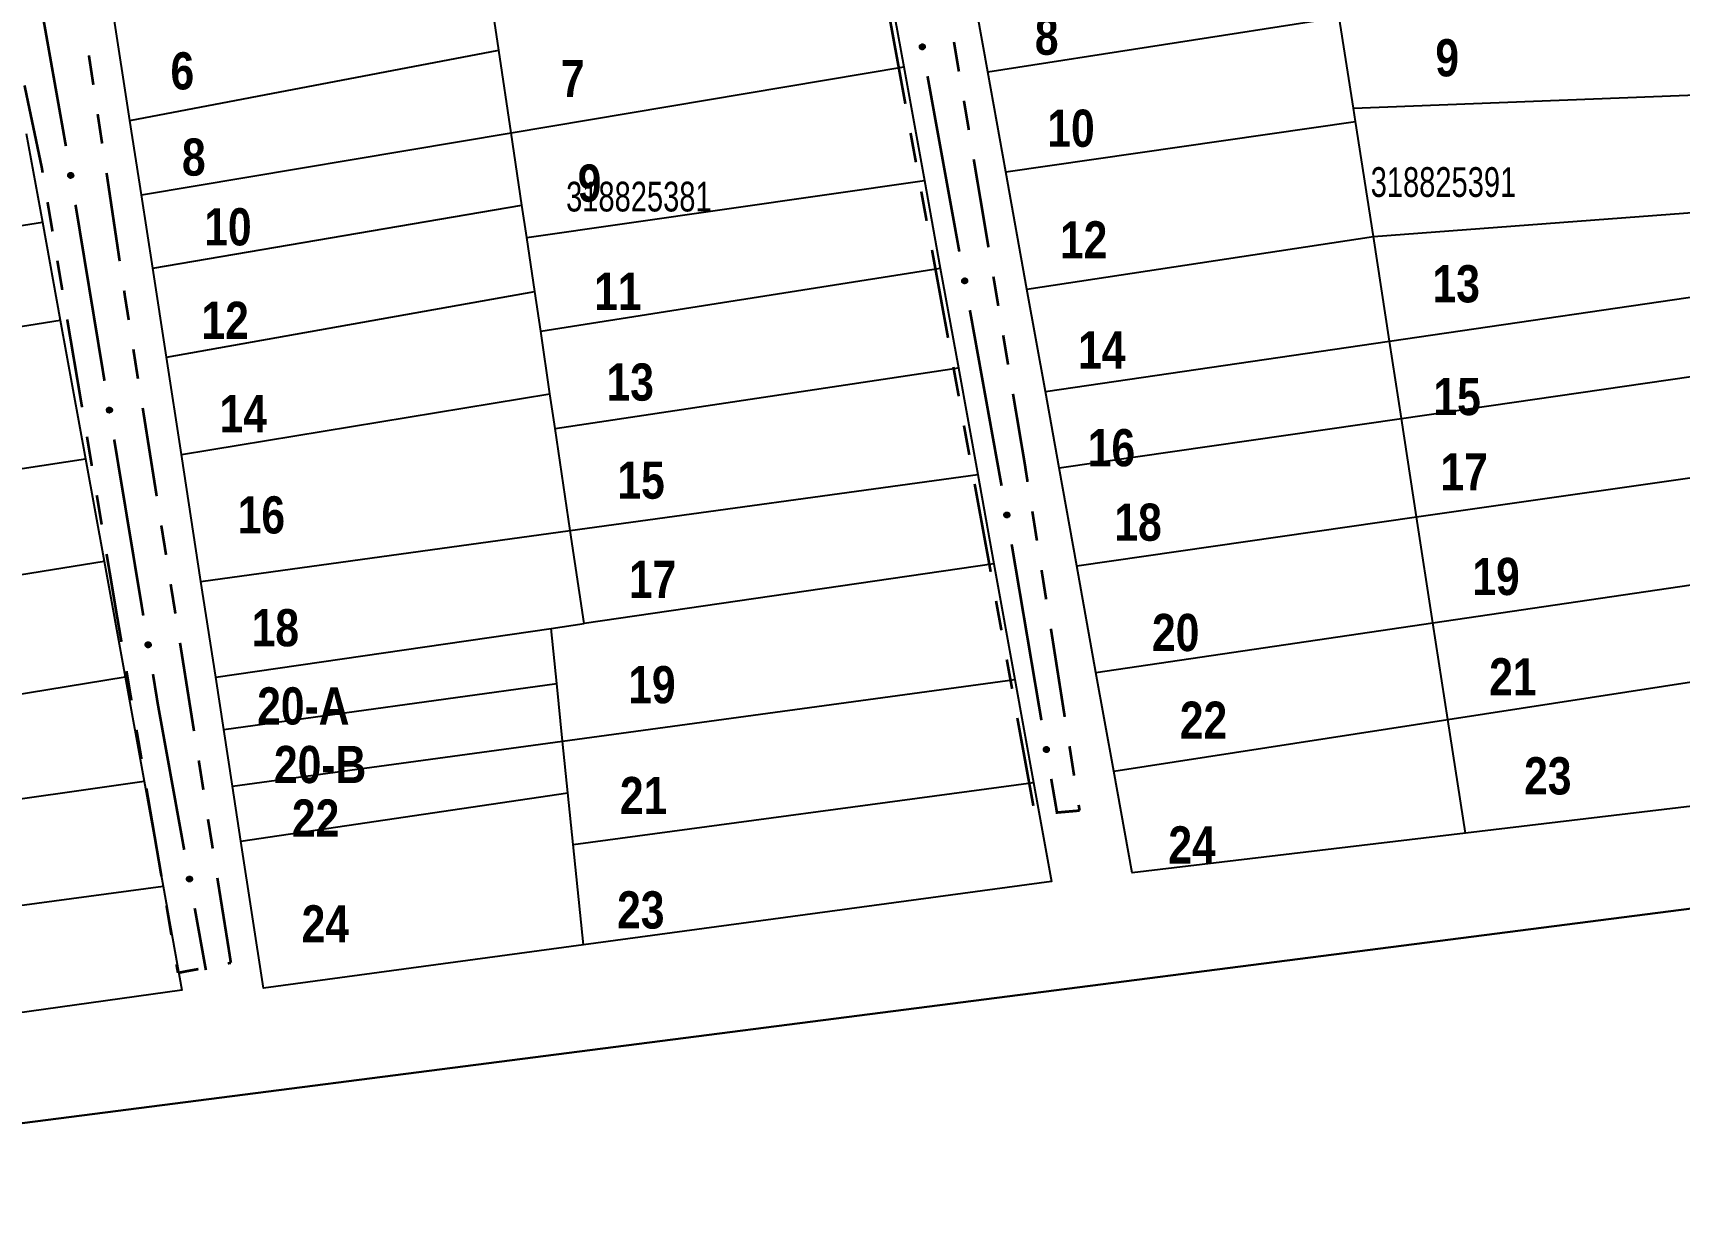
# Model space of a CAD drawing. Extents: x 204834 to 208707, y 4853033 to 4855981.
# Drawn here: x 205114 to 205224.7, y 4854901.4 to 4854980.6 of the extents above; entities that cross this region are included whole.
import ezdxf
from ezdxf.enums import TextEntityAlignment as Align

# ---------------------------------------------------------------- set-up
doc = ezdxf.new("R2010")
doc.units = 0
doc.header["$LTSCALE"] = 1.5
doc.header["$MEASUREMENT"] = 0
doc.linetypes.add('PHANTOMX2', pattern=[5, 2.5, -0.5, 0.5, -0.5, 0.5, -0.5])
for name, color, linetype in [('CD-MALHA-LOTES', 40, 'CONTINUOUS'), ('CD_TXT_QUADRA', 7, 'CONTINUOUS'), ('RU-QUADRAS', 6, 'CONTINUOUS'), ('SV-EIXO-RUA-N-PAV', 6, 'CONTINUOUS'), ('SV-RUA-NAO-PAV-S-GUIA-C-GUIA', 7, 'PHANTOMX2'), ('Th_NmrPort', 7, 'CONTINUOUS')]:
    doc.layers.add(name, color=color, linetype=linetype)
doc.styles.add('ARIAL', font='ARIAL.TTF')
doc.styles.get("Standard").update_dxf_attribs({"font": 'swisscbo.ttf'})

msp = doc.modelspace()

# ---------------------------------------------------------------- linework, layer by layer
at = {"layer": 'CD-MALHA-LOTES', "linetype": 'Continuous', "flags": 128}
for points in [[(205171.24, 4854985.78), (205172.6, 4854978.3)], [(205178.25, 4854977.97), (205177.15, 4854984.07)], [(205120.54, 4854974.7), (205119.4, 4854982.12)], [(205145.36, 4854979.44), (205145, 4854981.82)], [(205178.25, 4854977.97), (205201.89, 4854981.66)], [(205202.84, 4854975.52), (205201.89, 4854981.66)], [(205120.54, 4854974.7), (205145.36, 4854979.44)], [(205146.19, 4854973.87), (205145.36, 4854979.44)], [(205146.19, 4854973.87), (205172.6, 4854978.3)], [(205172.6, 4854978.3), (205173.98, 4854970.67)], [(205179.46, 4854971.24), (205178.25, 4854977.97)], [(205202.84, 4854975.52), (205227.07, 4854976.46)], [(205121.31, 4854969.7), (205120.54, 4854974.7)], [(205179.46, 4854971.24), (205202.98, 4854974.64)], [(205202.98, 4854974.64), (205202.84, 4854975.52)], [(205204.18, 4854966.89), (205202.98, 4854974.64)], [(205113.57, 4854973.83), (205114.65, 4854967.87)], [(205121.31, 4854969.7), (205146.19, 4854973.87)], [(205146.91, 4854969.01), (205146.19, 4854973.87)], [(205147.23, 4854966.84), (205173.98, 4854970.67)], [(205173.98, 4854970.67), (205175.05, 4854964.77)], [(205180.88, 4854963.35), (205179.46, 4854971.24)], [(205122.07, 4854964.77), (205121.31, 4854969.7)], [(205122.07, 4854964.77), (205146.91, 4854969.01)], [(205147.23, 4854966.84), (205146.91, 4854969.01)], [(205204.18, 4854966.89), (205228.32, 4854968.72)], [(205089.7, 4854963.91), (205114.65, 4854967.87)], [(205114.65, 4854967.87), (205115.85, 4854961.26)], [(205147.77, 4854963.2), (205147.23, 4854966.84)], [(205180.88, 4854963.35), (205204.18, 4854966.89)], [(205205.26, 4854959.86), (205204.18, 4854966.89)], [(205123, 4854958.78), (205122.07, 4854964.77)], [(205148.17, 4854960.53), (205175.05, 4854964.77)], [(205175.05, 4854964.77), (205176.27, 4854958.07)], [(205123, 4854958.78), (205147.77, 4854963.2)], [(205148.17, 4854960.53), (205147.77, 4854963.2)], [(205182.12, 4854956.48), (205180.88, 4854963.35)], [(205205.26, 4854959.86), (205229.19, 4854963.35)], [(205090.96, 4854957.29), (205115.85, 4854961.26)], [(205115.85, 4854961.26), (205117.55, 4854951.93)], [(205148.79, 4854956.32), (205148.17, 4854960.53)], [(205182.12, 4854956.48), (205205.26, 4854959.86)], [(205206.07, 4854954.66), (205205.26, 4854959.86)], [(205124, 4854952.23), (205123, 4854958.78)], [(205149.14, 4854953.98), (205176.27, 4854958.07)], [(205176.27, 4854958.07), (205177.57, 4854950.89)], [(205206.07, 4854954.66), (205230.04, 4854958.12)], [(205124, 4854952.23), (205148.79, 4854956.32)], [(205149.14, 4854953.98), (205148.79, 4854956.32)], [(205183.05, 4854951.34), (205182.12, 4854956.48)], [(205183.05, 4854951.34), (205206.07, 4854954.66)], [(205207.09, 4854948.03), (205206.07, 4854954.66)], [(205150.16, 4854947.11), (205149.14, 4854953.98)], [(205092.7, 4854948.15), (205117.55, 4854951.93)], [(205117.55, 4854951.93), (205118.8, 4854945.06)], [(205125.32, 4854943.69), (205124, 4854952.23)], [(205184.23, 4854944.75), (205183.05, 4854951.34)], [(205207.09, 4854948.03), (205231.12, 4854951.47)], [(205150.16, 4854947.11), (205177.57, 4854950.89)], [(205177.57, 4854950.89), (205178.66, 4854944.87)], [(205184.23, 4854944.75), (205207.09, 4854948.03)], [(205208.19, 4854940.91), (205207.09, 4854948.03)], [(205125.32, 4854943.69), (205150.16, 4854947.11)], [(205151.09, 4854940.86), (205150.16, 4854947.11)], [(205094.06, 4854941.06), (205118.8, 4854945.06)], [(205118.8, 4854945.06), (205120.21, 4854937.27)], [(205178.66, 4854944.87), (205151.09, 4854940.86)], [(205178.66, 4854944.87), (205180.07, 4854937.1)], [(205185.52, 4854937.57), (205184.23, 4854944.75)], [(205126.31, 4854937.25), (205125.32, 4854943.69)], [(205208.19, 4854940.91), (205232.26, 4854944.46)], [(205380.76, 4854871.18), (205380.06, 4854941.57), (204916.06, 4854881.89)], [(205126.31, 4854937.25), (205148.87, 4854940.53)], [(205148.87, 4854940.53), (205151.09, 4854940.86)], [(205149.25, 4854936.83), (205148.87, 4854940.53)], [(205185.52, 4854937.57), (205208.19, 4854940.91)], [(205209.2, 4854934.4), (205208.19, 4854940.91)], [(205209.2, 4854934.4), (205233.28, 4854938.12)], [(205095.55, 4854933.24), (205120.21, 4854937.27)], [(205120.21, 4854937.27), (205121.49, 4854930.26)], [(205126.85, 4854933.73), (205126.31, 4854937.25)], [(205149.64, 4854932.95), (205180.07, 4854937.1)], [(205180.07, 4854937.1), (205181.32, 4854930.18)], [(205186.72, 4854930.94), (205185.52, 4854937.57)], [(205126.85, 4854933.73), (205149.25, 4854936.83)], [(205149.64, 4854932.95), (205149.25, 4854936.83)], [(205127.44, 4854929.92), (205126.85, 4854933.73)], [(205186.72, 4854930.94), (205209.2, 4854934.4)], [(205210.38, 4854926.77), (205209.2, 4854934.4)], [(205127.44, 4854929.92), (205149.64, 4854932.95)], [(205150, 4854929.48), (205149.64, 4854932.95)], [(205187.95, 4854924.09), (205186.72, 4854930.94)], [(205096.79, 4854926.74), (205121.49, 4854930.26)], [(205121.49, 4854930.26), (205122.77, 4854923.2)], [(205128.01, 4854926.23), (205127.44, 4854929.92)], [(205128.01, 4854926.23), (205150, 4854929.48)], [(205150.35, 4854926), (205150, 4854929.48)], [(205150.35, 4854926), (205181.32, 4854930.18)], [(205181.32, 4854930.18), (205182.53, 4854923.51)], [(205234.66, 4854929.66), (205210.38, 4854926.77)], [(205129.53, 4854916.33), (205128.01, 4854926.23)], [(205151.04, 4854919.24), (205150.35, 4854926)], [(205210.38, 4854926.77), (205187.95, 4854924.09)], [(205098.1, 4854919.87), (205122.77, 4854923.2)], [(205122.77, 4854923.2), (205124.04, 4854916.19)], [(205182.53, 4854923.51), (205151.04, 4854919.24)], [(205151.04, 4854919.24), (205129.53, 4854916.33)], [(205124.04, 4854916.19), (205099.45, 4854912.77)]]:
    msp.add_lwpolyline(points, dxfattribs=at)
at = {"layer": 'RU-QUADRAS', "linetype": 'Continuous'}
for points in [[(205234.66, 4854929.66), (205210.38, 4854926.77), (205187.95, 4854924.09), (205186.72, 4854930.94), (205185.52, 4854937.57), (205184.23, 4854944.75), (205183.05, 4854951.34), (205182.12, 4854956.48), (205180.88, 4854963.35), (205179.46, 4854971.24), (205178.25, 4854977.97), (205177.15, 4854984.07), (205175.44, 4854993.58), (205174.28, 4855000), (205173.02, 4855007.04), (205173.02, 4855007.04), (205191.17, 4855009.53), (205197.45, 4855010.39), (205206.23, 4855011.59), (205221.04, 4855013.62), (205222.04, 4855007.47), (205223.18, 4855000.41), (205224.65, 4854991.34), (205225.94, 4854983.41)], [(205171.24, 4854985.78), (205172.6, 4854978.3), (205173.98, 4854970.67), (205175.05, 4854964.77), (205176.27, 4854958.07), (205177.57, 4854950.89), (205178.66, 4854944.87), (205180.07, 4854937.1), (205181.32, 4854930.18), (205182.53, 4854923.51), (205151.04, 4854919.24), (205129.53, 4854916.33), (205128.01, 4854926.23), (205127.44, 4854929.92), (205126.85, 4854933.73), (205126.31, 4854937.25), (205125.32, 4854943.69), (205124, 4854952.23), (205123, 4854958.78), (205122.07, 4854964.77), (205121.31, 4854969.7), (205120.54, 4854974.7), (205119.4, 4854982.12)], [(205113.57, 4854973.83), (205114.65, 4854967.87), (205115.85, 4854961.26), (205117.55, 4854951.93), (205118.8, 4854945.06), (205120.21, 4854937.27), (205121.49, 4854930.26), (205122.77, 4854923.2), (205124.04, 4854916.19), (205099.45, 4854912.77)], [(204916.06, 4854881.89), (205380.06, 4854941.57), (205380.76, 4854871.18)]]:
    msp.add_lwpolyline(points, dxfattribs=at)
at = {"layer": 'SV-EIXO-RUA-N-PAV', "const_width": 0.18}
for points in [[(205114.14, 4854984.79), (205116.06, 4854973.96)], [(205174.19, 4854977.68), (205176.33, 4854965.88)], [(205116.06, 4854973.96), (205116.2, 4854973.16)], [(205116.2, 4854973.16), (205116.23, 4854972.98)], [(205116.88, 4854969.03), (205118.83, 4854957.19)], [(205177.04, 4854961.94), (205179.17, 4854950.13)], [(205119.48, 4854953.24), (205121.44, 4854941.4)], [(205179.85, 4854946.19), (205181.85, 4854934.36)], [(205122.09, 4854937.46), (205122.41, 4854935.48)], [(205122.41, 4854935.48), (205122.46, 4854935.2)], [(205122.46, 4854935.2), (205124.19, 4854925.64)], [(205182.51, 4854930.41), (205182.85, 4854928.44)], [(205182.85, 4854928.44), (205182.91, 4854928.06)], [(205124.9, 4854921.71), (205125.61, 4854917.77)], [(205125.61, 4854917.77), (205125.65, 4854917.55)]]:
    msp.add_lwpolyline(points, dxfattribs=at)
at = {"layer": 'SV-EIXO-RUA-N-PAV'}
for points in [[(205173.92, 4854979.81), (205173.96, 4854979.79), (205173.99, 4854979.75), (205174.01, 4854979.72), (205174.02, 4854979.69), (205174.02, 4854979.65), (205174.01, 4854979.62), (205174, 4854979.58), (205173.97, 4854979.54), (205173.94, 4854979.51), (205173.91, 4854979.49), (205173.87, 4854979.48), (205173.84, 4854979.48), (205173.8, 4854979.48), (205173.76, 4854979.5), (205173.72, 4854979.53), (205173.69, 4854979.56), (205173.68, 4854979.59), (205173.67, 4854979.63), (205173.67, 4854979.66), (205173.67, 4854979.7), (205173.68, 4854979.74), (205173.71, 4854979.78), (205173.74, 4854979.8), (205173.78, 4854979.82), (205173.81, 4854979.83), (205173.85, 4854979.83), (205173.88, 4854979.83), (205173.92, 4854979.81)], [(205116.64, 4854971.16), (205116.68, 4854971.14), (205116.71, 4854971.1), (205116.73, 4854971.07), (205116.73, 4854971.04), (205116.74, 4854971), (205116.73, 4854970.96), (205116.72, 4854970.93), (205116.69, 4854970.89), (205116.65, 4854970.86), (205116.62, 4854970.84), (205116.59, 4854970.83), (205116.55, 4854970.83), (205116.52, 4854970.84), (205116.48, 4854970.85), (205116.44, 4854970.88), (205116.41, 4854970.91), (205116.39, 4854970.94), (205116.38, 4854970.98), (205116.38, 4854971.01), (205116.39, 4854971.05), (205116.4, 4854971.09), (205116.43, 4854971.13), (205116.46, 4854971.16), (205116.5, 4854971.17), (205116.53, 4854971.18), (205116.57, 4854971.18), (205116.6, 4854971.18), (205116.64, 4854971.16)], [(205176.77, 4854964.07), (205176.81, 4854964.04), (205176.84, 4854964.01), (205176.85, 4854963.98), (205176.86, 4854963.94), (205176.86, 4854963.91), (205176.86, 4854963.87), (205176.85, 4854963.83), (205176.82, 4854963.79), (205176.78, 4854963.76), (205176.75, 4854963.75), (205176.72, 4854963.74), (205176.68, 4854963.73), (205176.65, 4854963.74), (205176.61, 4854963.75), (205176.57, 4854963.78), (205176.54, 4854963.81), (205176.52, 4854963.85), (205176.51, 4854963.88), (205176.51, 4854963.92), (205176.51, 4854963.95), (205176.53, 4854963.99), (205176.56, 4854964.03), (205176.59, 4854964.06), (205176.62, 4854964.08), (205176.66, 4854964.08), (205176.69, 4854964.09), (205176.73, 4854964.09), (205176.77, 4854964.07)], [(205119.24, 4854955.38), (205119.28, 4854955.35), (205119.31, 4854955.32), (205119.33, 4854955.28), (205119.34, 4854955.25), (205119.34, 4854955.21), (205119.33, 4854955.18), (205119.32, 4854955.14), (205119.29, 4854955.1), (205119.26, 4854955.07), (205119.22, 4854955.05), (205119.19, 4854955.04), (205119.16, 4854955.04), (205119.12, 4854955.05), (205119.08, 4854955.06), (205119.04, 4854955.09), (205119.01, 4854955.12), (205119, 4854955.16), (205118.99, 4854955.19), (205118.99, 4854955.23), (205118.99, 4854955.26), (205119.01, 4854955.3), (205119.03, 4854955.34), (205119.07, 4854955.37), (205119.1, 4854955.39), (205119.13, 4854955.39), (205119.17, 4854955.4), (205119.2, 4854955.39), (205119.24, 4854955.38)], [(205179.61, 4854948.32), (205179.65, 4854948.29), (205179.68, 4854948.26), (205179.69, 4854948.23), (205179.7, 4854948.19), (205179.7, 4854948.16), (205179.7, 4854948.12), (205179.68, 4854948.08), (205179.66, 4854948.04), (205179.62, 4854948.02), (205179.59, 4854948), (205179.55, 4854947.99), (205179.52, 4854947.99), (205179.48, 4854947.99), (205179.44, 4854948.01), (205179.4, 4854948.04), (205179.38, 4854948.07), (205179.36, 4854948.1), (205179.35, 4854948.14), (205179.35, 4854948.17), (205179.35, 4854948.21), (205179.37, 4854948.25), (205179.4, 4854948.29), (205179.43, 4854948.31), (205179.46, 4854948.33), (205179.5, 4854948.34), (205179.53, 4854948.34), (205179.57, 4854948.34), (205179.61, 4854948.32)], [(205121.85, 4854939.59), (205121.89, 4854939.56), (205121.92, 4854939.53), (205121.93, 4854939.5), (205121.94, 4854939.46), (205121.94, 4854939.43), (205121.94, 4854939.39), (205121.92, 4854939.35), (205121.9, 4854939.31), (205121.86, 4854939.28), (205121.83, 4854939.27), (205121.79, 4854939.26), (205121.76, 4854939.26), (205121.72, 4854939.26), (205121.68, 4854939.28), (205121.64, 4854939.31), (205121.61, 4854939.34), (205121.6, 4854939.37), (205121.59, 4854939.41), (205121.59, 4854939.44), (205121.59, 4854939.48), (205121.61, 4854939.52), (205121.64, 4854939.56), (205121.67, 4854939.58), (205121.7, 4854939.6), (205121.74, 4854939.61), (205121.77, 4854939.61), (205121.81, 4854939.61), (205121.85, 4854939.59)], [(205182.27, 4854932.54), (205182.31, 4854932.52), (205182.34, 4854932.48), (205182.35, 4854932.45), (205182.36, 4854932.42), (205182.36, 4854932.38), (205182.36, 4854932.35), (205182.34, 4854932.31), (205182.31, 4854932.27), (205182.28, 4854932.24), (205182.25, 4854932.22), (205182.21, 4854932.21), (205182.18, 4854932.21), (205182.14, 4854932.22), (205182.1, 4854932.23), (205182.06, 4854932.26), (205182.03, 4854932.29), (205182.02, 4854932.32), (205182.01, 4854932.36), (205182.01, 4854932.39), (205182.01, 4854932.43), (205182.03, 4854932.47), (205182.06, 4854932.51), (205182.09, 4854932.54), (205182.12, 4854932.55), (205182.15, 4854932.56), (205182.19, 4854932.56), (205182.23, 4854932.56), (205182.27, 4854932.54)], [(205124.63, 4854923.83), (205124.67, 4854923.81), (205124.7, 4854923.78), (205124.71, 4854923.74), (205124.72, 4854923.71), (205124.72, 4854923.67), (205124.72, 4854923.64), (205124.71, 4854923.6), (205124.68, 4854923.56), (205124.64, 4854923.53), (205124.61, 4854923.51), (205124.58, 4854923.5), (205124.54, 4854923.5), (205124.51, 4854923.5), (205124.47, 4854923.52), (205124.43, 4854923.55), (205124.4, 4854923.58), (205124.38, 4854923.61), (205124.37, 4854923.65), (205124.37, 4854923.68), (205124.37, 4854923.72), (205124.39, 4854923.76), (205124.42, 4854923.8), (205124.45, 4854923.83), (205124.48, 4854923.84), (205124.51, 4854923.85), (205124.55, 4854923.85), (205124.59, 4854923.85), (205124.63, 4854923.83)]]:
    msp.add_lwpolyline(points, close=True, dxfattribs=at)
for points in [[(205173.67, 4854979.7), (205173.72, 4854979.53)], [(205173.67, 4854979.68), (205173.71, 4854979.55)], [(205173.67, 4854979.66), (205173.69, 4854979.56)], [(205173.68, 4854979.74), (205173.76, 4854979.5)], [(205173.68, 4854979.71), (205173.74, 4854979.52)], [(205173.7, 4854979.75), (205173.78, 4854979.49)], [(205173.71, 4854979.78), (205173.8, 4854979.48)], [(205173.73, 4854979.79), (205173.82, 4854979.49)], [(205173.74, 4854979.8), (205173.84, 4854979.48)], [(205173.76, 4854979.81), (205173.86, 4854979.48)], [(205173.78, 4854979.82), (205173.87, 4854979.48)], [(205173.79, 4854979.82), (205173.89, 4854979.49)], [(205173.81, 4854979.83), (205173.91, 4854979.49)], [(205173.83, 4854979.83), (205173.92, 4854979.5)], [(205173.85, 4854979.83), (205173.94, 4854979.51)], [(205173.86, 4854979.83), (205173.96, 4854979.53)], [(205173.88, 4854979.83), (205173.97, 4854979.54)], [(205173.9, 4854979.82), (205173.99, 4854979.56)], [(205173.92, 4854979.81), (205174, 4854979.58)], [(205173.94, 4854979.8), (205174.01, 4854979.6)], [(205173.96, 4854979.79), (205174.01, 4854979.62)], [(205173.98, 4854979.77), (205174.01, 4854979.64)], [(205173.99, 4854979.75), (205174.02, 4854979.65)], [(205116.38, 4854971.01), (205116.41, 4854970.91)], [(205116.39, 4854971.05), (205116.44, 4854970.88)], [(205116.39, 4854971.03), (205116.42, 4854970.9)], [(205116.4, 4854971.09), (205116.48, 4854970.85)], [(205116.4, 4854971.06), (205116.45, 4854970.87)], [(205116.42, 4854971.11), (205116.49, 4854970.85)], [(205116.43, 4854971.13), (205116.52, 4854970.84)], [(205116.45, 4854971.14), (205116.53, 4854970.84)], [(205116.46, 4854971.16), (205116.55, 4854970.83)], [(205116.48, 4854971.16), (205116.57, 4854970.83)], [(205116.5, 4854971.17), (205116.59, 4854970.83)], [(205116.51, 4854971.17), (205116.6, 4854970.84)], [(205116.53, 4854971.18), (205116.62, 4854970.84)], [(205116.55, 4854971.18), (205116.64, 4854970.85)], [(205116.57, 4854971.18), (205116.65, 4854970.86)], [(205116.58, 4854971.18), (205116.67, 4854970.88)], [(205116.6, 4854971.18), (205116.69, 4854970.89)], [(205116.62, 4854971.17), (205116.7, 4854970.91)], [(205116.64, 4854971.16), (205116.72, 4854970.93)], [(205116.66, 4854971.15), (205116.72, 4854970.95)], [(205116.68, 4854971.14), (205116.73, 4854970.96)], [(205116.7, 4854971.12), (205116.73, 4854970.99)], [(205116.71, 4854971.1), (205116.74, 4854971)], [(205176.51, 4854963.95), (205176.57, 4854963.78)], [(205176.51, 4854963.93), (205176.55, 4854963.8)], [(205176.51, 4854963.92), (205176.54, 4854963.81)], [(205176.52, 4854963.97), (205176.58, 4854963.77)], [(205176.53, 4854963.99), (205176.61, 4854963.75)], [(205176.55, 4854964.01), (205176.63, 4854963.75)], [(205176.56, 4854964.03), (205176.65, 4854963.74)], [(205176.57, 4854964.04), (205176.66, 4854963.74)], [(205176.59, 4854964.06), (205176.68, 4854963.73)], [(205176.6, 4854964.06), (205176.7, 4854963.74)], [(205176.62, 4854964.08), (205176.72, 4854963.74)], [(205176.64, 4854964.08), (205176.73, 4854963.74)], [(205176.66, 4854964.08), (205176.75, 4854963.75)], [(205176.67, 4854964.08), (205176.77, 4854963.76)], [(205176.69, 4854964.09), (205176.78, 4854963.76)], [(205176.71, 4854964.08), (205176.8, 4854963.78)], [(205176.73, 4854964.09), (205176.82, 4854963.79)], [(205176.75, 4854964.08), (205176.83, 4854963.82)], [(205176.77, 4854964.07), (205176.85, 4854963.83)], [(205176.79, 4854964.05), (205176.85, 4854963.86)], [(205176.81, 4854964.04), (205176.86, 4854963.87)], [(205176.82, 4854964.02), (205176.86, 4854963.9)], [(205176.84, 4854964.01), (205176.86, 4854963.91)], [(205118.99, 4854955.26), (205119.04, 4854955.09)], [(205118.99, 4854955.24), (205119.02, 4854955.11)], [(205118.99, 4854955.23), (205119.01, 4854955.12)], [(205119, 4854955.28), (205119.06, 4854955.09)], [(205119.01, 4854955.3), (205119.08, 4854955.06)], [(205119.02, 4854955.32), (205119.1, 4854955.06)], [(205119.03, 4854955.34), (205119.12, 4854955.05)], [(205119.05, 4854955.35), (205119.14, 4854955.05)], [(205119.07, 4854955.37), (205119.16, 4854955.04)], [(205119.08, 4854955.37), (205119.17, 4854955.05)], [(205119.1, 4854955.39), (205119.19, 4854955.04)], [(205119.12, 4854955.39), (205119.2, 4854955.05)], [(205119.13, 4854955.39), (205119.22, 4854955.05)], [(205119.15, 4854955.39), (205119.24, 4854955.07)], [(205119.17, 4854955.4), (205119.26, 4854955.07)], [(205119.19, 4854955.39), (205119.27, 4854955.09)], [(205119.2, 4854955.39), (205119.29, 4854955.1)], [(205119.22, 4854955.38), (205119.3, 4854955.12)], [(205119.24, 4854955.38), (205119.32, 4854955.14)], [(205119.27, 4854955.36), (205119.33, 4854955.17)], [(205119.28, 4854955.35), (205119.33, 4854955.18)], [(205119.3, 4854955.33), (205119.33, 4854955.2)], [(205119.31, 4854955.32), (205119.34, 4854955.21)], [(205179.35, 4854948.21), (205179.4, 4854948.04)], [(205179.35, 4854948.19), (205179.39, 4854948.06)], [(205179.35, 4854948.17), (205179.38, 4854948.07)], [(205179.36, 4854948.22), (205179.42, 4854948.03)], [(205179.37, 4854948.25), (205179.44, 4854948.01)], [(205179.38, 4854948.26), (205179.46, 4854948)], [(205179.4, 4854948.29), (205179.48, 4854947.99)], [(205179.41, 4854948.3), (205179.5, 4854947.99)], [(205179.43, 4854948.31), (205179.52, 4854947.99)], [(205179.44, 4854948.32), (205179.54, 4854947.99)], [(205179.46, 4854948.33), (205179.55, 4854947.99)], [(205179.48, 4854948.33), (205179.57, 4854948)], [(205179.5, 4854948.34), (205179.59, 4854948)], [(205179.52, 4854948.34), (205179.61, 4854948.01)], [(205179.53, 4854948.34), (205179.62, 4854948.02)], [(205179.55, 4854948.34), (205179.64, 4854948.03)], [(205179.57, 4854948.34), (205179.66, 4854948.04)], [(205179.59, 4854948.33), (205179.67, 4854948.07)], [(205179.61, 4854948.32), (205179.68, 4854948.08)], [(205179.63, 4854948.31), (205179.69, 4854948.11)], [(205179.65, 4854948.29), (205179.7, 4854948.12)], [(205179.66, 4854948.28), (205179.7, 4854948.15)], [(205179.68, 4854948.26), (205179.7, 4854948.16)], [(205121.59, 4854939.48), (205121.64, 4854939.31)], [(205121.59, 4854939.45), (205121.63, 4854939.33)], [(205121.59, 4854939.44), (205121.61, 4854939.34)], [(205121.6, 4854939.49), (205121.66, 4854939.3)], [(205121.61, 4854939.52), (205121.68, 4854939.28)], [(205121.63, 4854939.53), (205121.7, 4854939.27)], [(205121.64, 4854939.56), (205121.72, 4854939.26)], [(205121.65, 4854939.57), (205121.74, 4854939.26)], [(205121.67, 4854939.58), (205121.76, 4854939.26)], [(205121.69, 4854939.59), (205121.78, 4854939.26)], [(205121.7, 4854939.6), (205121.79, 4854939.26)], [(205121.72, 4854939.6), (205121.81, 4854939.26)], [(205121.74, 4854939.61), (205121.83, 4854939.27)], [(205121.76, 4854939.6), (205121.85, 4854939.28)], [(205121.77, 4854939.61), (205121.86, 4854939.28)], [(205121.79, 4854939.6), (205121.88, 4854939.3)], [(205121.81, 4854939.61), (205121.9, 4854939.31)], [(205121.83, 4854939.6), (205121.91, 4854939.33)], [(205121.85, 4854939.59), (205121.92, 4854939.35)], [(205121.87, 4854939.57), (205121.93, 4854939.38)], [(205121.89, 4854939.56), (205121.94, 4854939.39)], [(205121.9, 4854939.54), (205121.94, 4854939.42)], [(205121.92, 4854939.53), (205121.94, 4854939.43)], [(205182.06, 4854932.51), (205182.14, 4854932.22)], [(205182.07, 4854932.52), (205182.16, 4854932.22)], [(205182.09, 4854932.54), (205182.18, 4854932.21)], [(205182.1, 4854932.54), (205182.19, 4854932.21)], [(205182.12, 4854932.55), (205182.21, 4854932.21)], [(205182.14, 4854932.55), (205182.23, 4854932.22)], [(205182.15, 4854932.56), (205182.25, 4854932.22)], [(205182.17, 4854932.56), (205182.26, 4854932.24)], [(205182.19, 4854932.56), (205182.28, 4854932.24)], [(205182.21, 4854932.56), (205182.3, 4854932.26)], [(205182.23, 4854932.56), (205182.31, 4854932.27)], [(205182.24, 4854932.55), (205182.33, 4854932.29)], [(205182.27, 4854932.54), (205182.34, 4854932.31)], [(205182.29, 4854932.53), (205182.35, 4854932.33)], [(205182.31, 4854932.52), (205182.36, 4854932.35)], [(205182.32, 4854932.5), (205182.36, 4854932.37)], [(205182.01, 4854932.43), (205182.06, 4854932.26)], [(205182.01, 4854932.41), (205182.05, 4854932.28)], [(205182.01, 4854932.39), (205182.03, 4854932.29)], [(205182.02, 4854932.44), (205182.08, 4854932.25)], [(205182.03, 4854932.47), (205182.1, 4854932.23)], [(205182.04, 4854932.49), (205182.12, 4854932.23)], [(205182.34, 4854932.48), (205182.36, 4854932.38)], [(205124.37, 4854923.72), (205124.43, 4854923.55)], [(205124.37, 4854923.7), (205124.41, 4854923.57)], [(205124.37, 4854923.68), (205124.4, 4854923.58)], [(205124.38, 4854923.73), (205124.44, 4854923.54)], [(205124.39, 4854923.76), (205124.47, 4854923.52)], [(205124.4, 4854923.77), (205124.48, 4854923.52)], [(205124.42, 4854923.8), (205124.51, 4854923.5)], [(205124.43, 4854923.81), (205124.52, 4854923.51)], [(205124.45, 4854923.83), (205124.54, 4854923.5)], [(205124.46, 4854923.83), (205124.56, 4854923.5)], [(205124.48, 4854923.84), (205124.58, 4854923.5)], [(205124.5, 4854923.84), (205124.59, 4854923.51)], [(205124.51, 4854923.85), (205124.61, 4854923.51)], [(205124.53, 4854923.85), (205124.63, 4854923.53)], [(205124.55, 4854923.85), (205124.64, 4854923.53)], [(205124.57, 4854923.85), (205124.66, 4854923.55)], [(205124.59, 4854923.85), (205124.68, 4854923.56)], [(205124.6, 4854923.84), (205124.69, 4854923.58)], [(205124.63, 4854923.83), (205124.71, 4854923.6)], [(205124.65, 4854923.82), (205124.71, 4854923.63)], [(205124.67, 4854923.81), (205124.72, 4854923.64)], [(205124.68, 4854923.79), (205124.72, 4854923.66)], [(205124.7, 4854923.78), (205124.72, 4854923.67)]]:
    msp.add_lwpolyline(points, dxfattribs=at)
at = {"layer": 'SV-RUA-NAO-PAV-S-GUIA-C-GUIA', "const_width": 0.18}
for points in [[(205172.7, 4854975.82), (205171.62, 4854981.73)], [(205117.78, 4854979.08), (205118.08, 4854977.1)], [(205175.97, 4854979.98), (205176.3, 4854978)], [(205114.61, 4854971.54), (205113.45, 4854977.06)], [(205176.64, 4854976.03), (205176.97, 4854974.06)], [(205118.37, 4854975.13), (205118.67, 4854973.15)], [(205173.41, 4854971.89), (205173.05, 4854973.86)], [(205114.67, 4854971.19), (205114.61, 4854971.54)], [(205118.97, 4854971.17), (205119.85, 4854965.24)], [(205177.3, 4854972.09), (205178.29, 4854966.17)], [(205115.33, 4854967.24), (205115, 4854969.21)], [(205174.13, 4854967.95), (205173.77, 4854969.92)], [(205175.57, 4854960.08), (205174.49, 4854965.99)], [(205115.99, 4854963.3), (205115.66, 4854965.27)], [(205178.62, 4854964.2), (205178.95, 4854962.23)], [(205120.15, 4854963.26), (205120.2, 4854962.9)], [(205120.2, 4854962.9), (205120.46, 4854961.28)], [(205117.32, 4854955.41), (205116.32, 4854961.32)], [(205179.28, 4854960.25), (205179.61, 4854958.28)], [(205120.77, 4854959.31), (205121.08, 4854957.33)], [(205176.29, 4854956.15), (205175.93, 4854958.12)], [(205179.94, 4854956.31), (205180.77, 4854951.38)], [(205121.4, 4854955.36), (205122.34, 4854949.43)], [(205177, 4854952.21), (205176.64, 4854954.18)], [(205117.98, 4854951.46), (205117.65, 4854953.43)], [(205180.77, 4854951.38), (205180.78, 4854951.29)], [(205180.78, 4854951.29), (205180.92, 4854950.39)], [(205178.44, 4854944.34), (205177.36, 4854950.25)], [(205118.64, 4854947.52), (205118.31, 4854949.49)], [(205181.24, 4854948.41), (205181.55, 4854946.44)], [(205122.65, 4854947.46), (205122.97, 4854945.48)], [(205119.49, 4854942.45), (205118.97, 4854945.54)], [(205123.28, 4854943.51), (205123.6, 4854941.53)], [(205181.86, 4854944.46), (205182.17, 4854942.49)], [(205119.63, 4854941.6), (205119.49, 4854942.45)], [(205179.16, 4854940.41), (205178.8, 4854942.38)], [(205119.97, 4854939.63), (205119.63, 4854941.6)], [(205182.49, 4854940.51), (205183.42, 4854934.58)], [(205123.91, 4854939.56), (205124.85, 4854933.63)], [(205179.88, 4854936.47), (205179.52, 4854938.44)], [(205120.64, 4854935.69), (205120.31, 4854937.66)], [(205121.32, 4854931.74), (205120.98, 4854933.71)], [(205181.31, 4854928.6), (205180.23, 4854934.51)], [(205183.74, 4854932.61), (205184.05, 4854930.63)], [(205125.17, 4854931.65), (205125.48, 4854929.68)], [(205122.66, 4854923.86), (205121.65, 4854929.77)], [(205184.42, 4854928.28), (205182.81, 4854928.14)], [(205184.36, 4854928.66), (205184.42, 4854928.28)], [(205125.79, 4854927.7), (205126.11, 4854925.73)], [(205126.42, 4854923.75), (205127.21, 4854918.82)], [(205123.33, 4854919.91), (205123, 4854921.89)], [(205127.33, 4854918.04), (205127.12, 4854918)], [(205127.21, 4854918.82), (205127.33, 4854918.04)], [(205123.77, 4854917.36), (205123.67, 4854917.94)], [(205124.17, 4854917.44), (205123.77, 4854917.36)], [(205125.15, 4854917.62), (205124.17, 4854917.44)]]:
    msp.add_lwpolyline(points, dxfattribs=at)

# ---------------------------------------------------------------- texts
at = {"layer": 'CD_TXT_QUADRA', "linetype": 'Continuous', "style": 'ARIAL', "width": 0.7}
for s, p in [('318825391', (205204, 4854969.56)), ('318825381', (205149.88, 4854968.58))]:
    msp.add_text(s, height=2, dxfattribs=at).set_placement(p)
at = {"layer": 'Th_NmrPort', "color": 1}
for s, p in [('8', (205181.41, 4854980.37)), ('9', (205208.35, 4854978.92)), ('6', (205123.27, 4854978.04)), ('7', (205149.53, 4854977.52)), ('10', (205182.25, 4854974.18)), ('8', (205124.04, 4854972.24)), ('9', (205150.66, 4854970.49)), ('10', (205125.54, 4854967.55)), ('12', (205183.1, 4854966.67)), ('13', (205208.16, 4854963.72)), ('11', (205151.77, 4854963.21)), ('12', (205125.35, 4854961.26)), ('14', (205184.32, 4854959.26)), ('13', (205152.6, 4854957.11)), ('15', (205208.22, 4854956.13)), ('14', (205126.57, 4854954.98)), ('16', (205184.97, 4854952.69)), ('15', (205153.33, 4854950.51)), ('17', (205208.69, 4854951.07)), ('16', (205127.79, 4854948.17)), ('18', (205186.76, 4854947.68)), ('17', (205154.11, 4854943.83)), ('19', (205210.84, 4854944.03)), ('18', (205128.73, 4854940.58)), ('20', (205189.29, 4854940.26)), ('19', (205154.06, 4854936.75)), ('21', (205211.97, 4854937.28)), ('20-A', (205129.1, 4854935.32)), ('22', (205191.16, 4854934.36)), ('20-B', (205130.23, 4854931.38)), ('23', (205214.32, 4854930.62)), ('21', (205153.5, 4854929.29)), ('22', (205131.44, 4854927.78)), ('24', (205190.39, 4854925.97)), ('23', (205153.31, 4854921.6)), ('24', (205132.09, 4854920.66))]:
    msp.add_text(s, height=2.5, dxfattribs=at).set_placement(p, align=Align.MIDDLE_LEFT)

doc.saveas('drawing.dxf')
